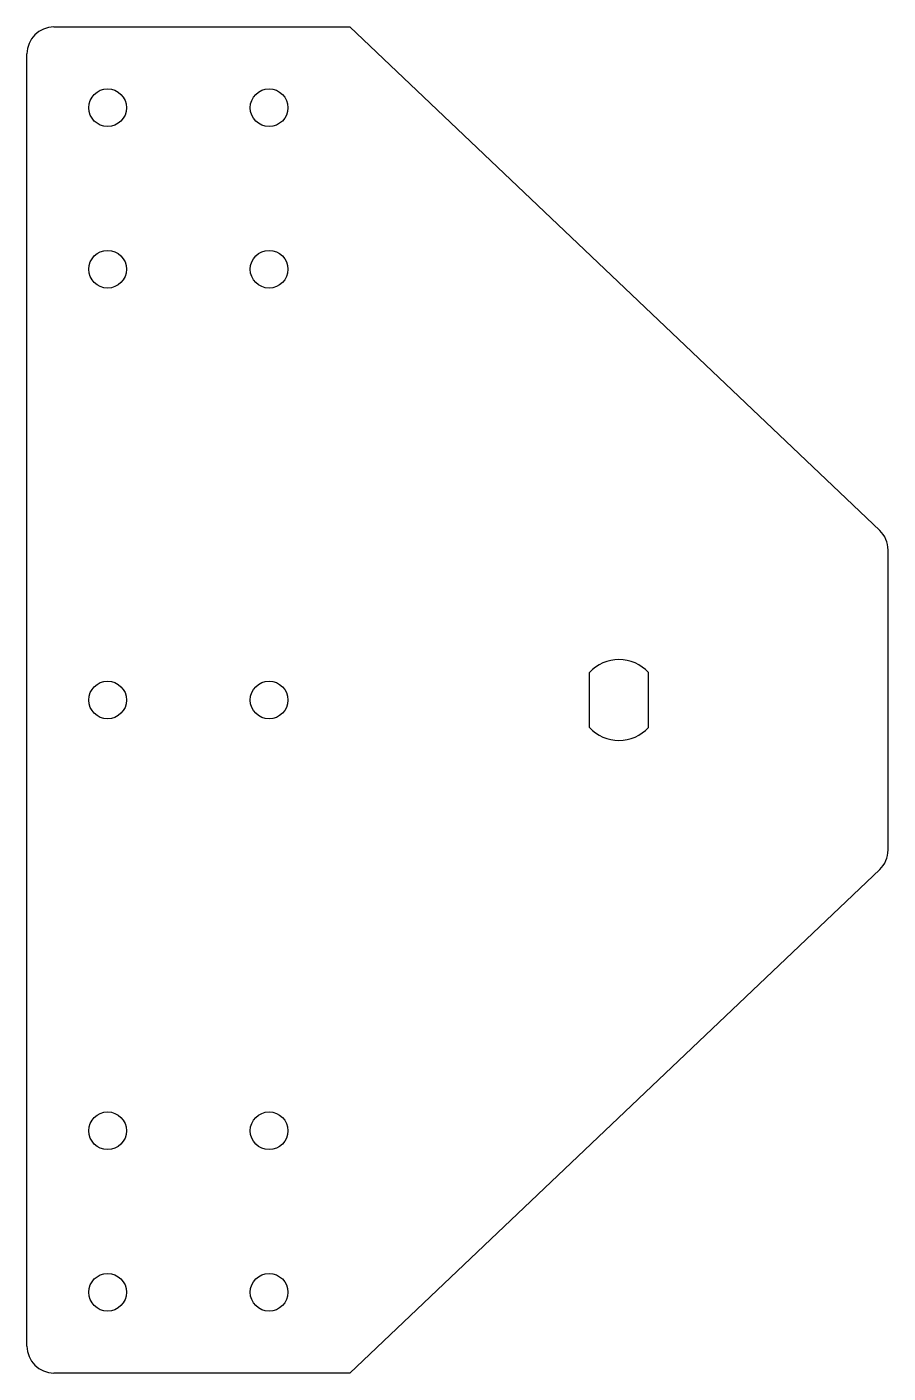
# Model space of a CAD drawing. Header units: millimetres. Extents: x 0 to 160, y -125 to 125.
import ezdxf

# ---------------------------------------------------------------- set-up
doc = ezdxf.new("R2010")
doc.units = ezdxf.units.MM
doc.layers.add('Unfold_Sketch', color=7, linetype='CONTINUOUS')

msp = doc.modelspace()

# ---------------------------------------------------------------- linework, layer by layer
at = {"layer": 'Unfold_Sketch'}
for p, q in [((5, 125), (60, 125)), ((60, 125), (158.444, 31.4784)), ((0, -120), (0, 120)), ((160, -27.8534), (160, 27.8534)), ((104.5, -5.09902), (104.5, 5.09902)), ((115.5, -5.09902), (115.5, 5.09902)), ((60, -125), (158.444, -31.4784)), ((60, -125), (5, -125))]:
    msp.add_line(p, q, dxfattribs=at)
for centre in [(15, 110), (45, 110), (15, 80), (45, 80), (15, 0), (45, 0), (15, -80), (45, -80), (15, -110), (45, -110)]:
    msp.add_circle(centre, 3.5, dxfattribs=at)
for centre, radius, start, end in [((5, 120), 5, 90, 180), ((155, 27.8534), 5, 0, 46.4688), ((110, 0), 7.5, 42.8334, 137.167), ((110, 0), 7.5, -137.167, -42.8334), ((155, -27.8534), 5, -46.4688, 0), ((5, -120), 5, 180, -90)]:
    msp.add_arc(centre, radius, start, end, dxfattribs=at)

doc.saveas('drawing.dxf')
